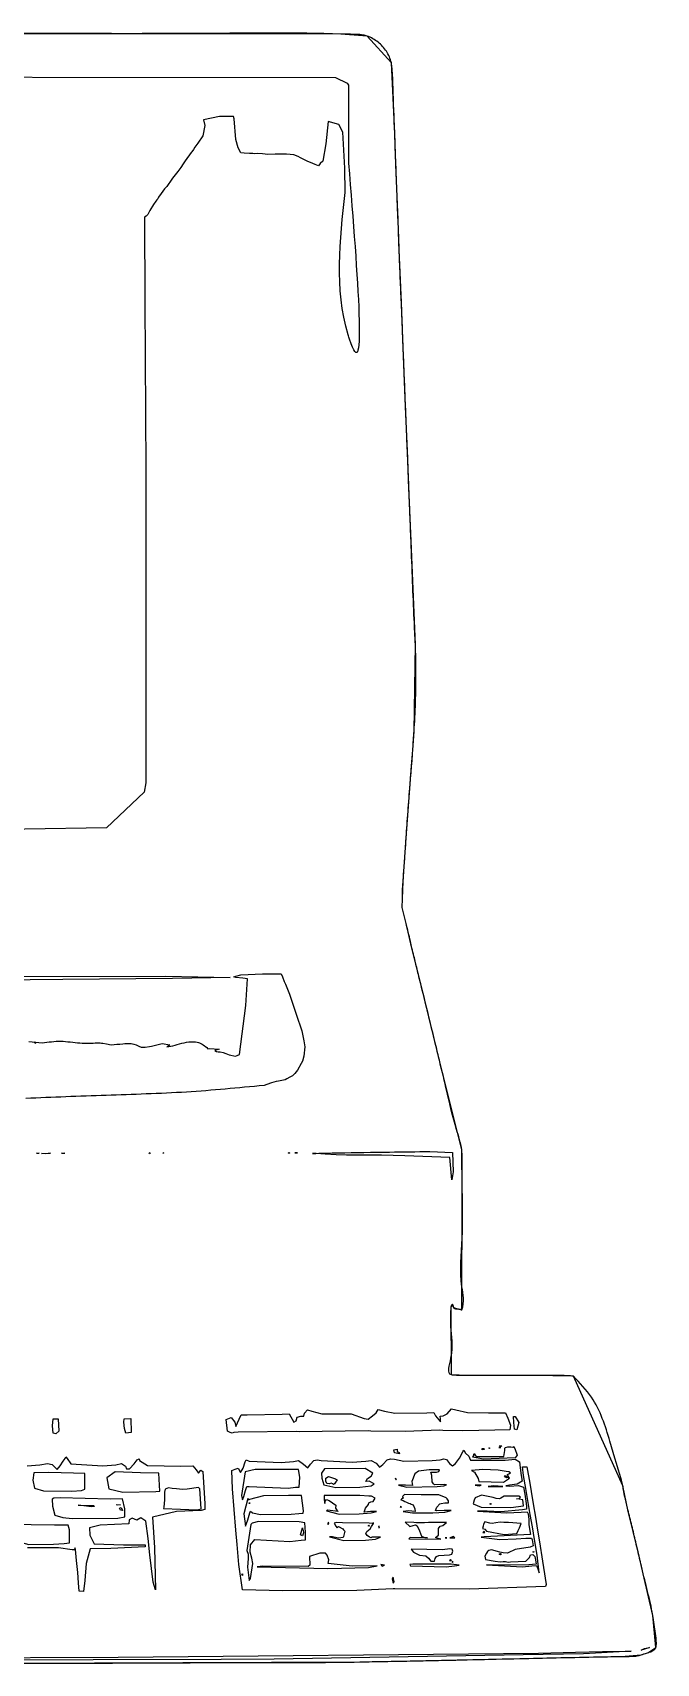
# Model space of a CAD drawing. Extents: x 14 to 139, y 93 to 208.
# Drawn here: x 95 to 138.9, y 93.4 to 208 of the extents above; entities that cross this region are included whole.
import ezdxf

# ---------------------------------------------------------------- set-up
doc = ezdxf.new("R2010")
doc.units = 0
doc.layers.add('Edge.Cuts', color=7, linetype='CONTINUOUS')
doc.layers.add('SilkS', color=7, linetype='CONTINUOUS')

msp = doc.modelspace()

# ---------------------------------------------------------------- linework, layer by layer
at = {"layer": 'Edge.Cuts', "color": 1}
for points in [[(121.31133, 145.385992), (121.043453, 146.48997), (121.048703, 147.105652)], [(126.648278, 113.58303), (125.594805, 113.58753)]]:
    msp.add_lwpolyline(points, dxfattribs=at)
for points, knots in [([(121.048703, 147.105652), (121.051329, 147.238134), (121.056931, 147.520728), (121.075111, 147.938343), (121.113481, 148.545421), (121.178065, 149.370338), (121.248879, 150.382413), (121.338623, 151.692658), (121.448534, 153.260506), (121.574934, 154.952019), (121.673287, 156.131417), (121.732175, 156.819842), (121.759637, 157.19496), (121.786412, 157.600238), (121.812992, 158.023334), (121.84132, 158.447957), (121.911462, 159.414636), (121.983297, 160.964286), (122.019437, 163.003538), (121.976364, 164.960108), (121.864302, 167.050355), (121.769127, 169.478039), (121.670537, 171.933625), (121.593261, 173.975576), (121.537037, 175.405107), (121.495853, 176.391042), (121.465267, 177.103303), (121.443867, 177.612832), (121.420735, 178.177829), (121.38757, 178.997074), (121.337751, 180.214282), (121.273514, 181.78097), (121.204612, 183.474782), (121.141484, 185.045828), (121.090498, 186.348667), (121.049672, 187.397272), (121.014689, 188.260649), (120.967127, 189.371556), (120.911002, 190.614341), (120.853254, 192.022614), (120.816355, 193.089575), (120.787643, 193.907482), (120.767235, 194.445379), (120.745899, 194.873167), (120.724377, 195.298404), (120.703966, 195.829225), (120.679979, 196.497433), (120.654076, 197.247014), (120.626105, 198.004233), (120.597725, 198.735173), (120.569005, 199.458472), (120.540834, 200.194463), (120.483042, 201.779763), (120.406044, 203.543851), (120.364854, 205.195886), (120.271855, 206.061887), (119.963088, 206.724459), (119.368613, 207.381882), (118.767311, 207.718273), (118.235344, 207.87563), (117.614715, 207.889727), (113.89203, 208.021406), (104.518615, 207.903514), (91.038903, 207.985504), (79.617603, 207.961986), (72.730662, 207.921257), (69.234675, 207.904629), (63.000237, 207.878671), (54.669082, 207.847939), (44.916095, 207.768244), (38.158289, 207.742399), (34.415353, 207.647406), (32.979958, 207.6545), (32.312895, 207.410919), (31.894071, 207.136518), (31.552505, 206.83411), (31.255319, 206.504577), (31.070239, 206.109544), (30.926217, 205.697604), (30.760716, 204.931662), (30.771191, 202.953621), (30.588894, 198.757634), (30.58866, 195.022063), (30.58851, 192.630778)], [0, 0, 0, 0, 0.397512, 0.847932, 1.253886, 2.222331, 3.330201, 4.297527, 6.162278, 8.04529, 9.386151, 9.712739, 10.118094, 10.514488, 10.931221, 11.389885, 11.791182, 13.838862, 16.042804, 17.908688, 19.708539, 22.3223, 25.197238, 27.081258, 28.452531, 29.489145, 30.04164, 30.591282, 31.01908, 31.738052, 33.05103, 34.673762, 36.442064, 38.136669, 39.390701, 40.353573, 41.284865, 41.982958, 43.689345, 45.017017, 46.211304, 46.892129, 47.47226, 47.826125, 48.177081, 48.749593, 49.419732, 50.183006, 50.999676, 51.692937, 52.377477, 53.171286, 53.902512, 57.136628, 58.467248, 58.862075, 59.740997, 60.6005, 61.488802, 61.765543, 62.257411, 63.337268, 72.966916, 90.33127, 103.802586, 107.224904, 110.992802, 114.290554, 125.928784, 135.981359, 143.568022, 146.16365, 147.260851, 147.824014, 148.26454, 148.755799, 149.191835, 149.582784, 150.053982, 150.500639, 151.925479, 155.955475, 163.124233, 163.124233, 163.124233, 163.124233]), ([(125.594805, 113.58753), (125.41287, 113.589292), (125.10016, 113.592321), (124.744984, 113.60495), (124.126578, 113.648261), (124.751883, 115.441325), (124.403292, 116.668314), (124.460602, 118.062434), (124.497023, 118.528811), (124.580086, 118.654858), (124.587204, 118.542561), (124.596703, 118.484803), (124.620984, 118.425416), (124.655189, 118.364022), (124.709386, 118.303621), (124.80776, 118.274932), (124.915585, 118.276164), (125.026045, 118.270293), (125.11079, 118.255636), (125.17066, 118.23113), (125.194267, 118.204965), (125.221469, 118.194924), (125.453308, 118.782304), (125.019971, 120.393916), (125.329832, 123.247312), (125.25839, 126.020226), (125.263668, 127.975351), (125.264198, 128.9235), (125.207487, 129.842757), (124.68042, 131.305006), (124.247511, 133.377609), (123.758933, 135.296268), (123.389186, 136.885606), (122.936057, 138.71727), (122.482894, 140.552535), (122.095079, 142.125203), (121.891068, 142.960154), (121.73534, 143.609939), (121.604414, 144.168551), (121.465306, 144.74876), (121.363145, 145.171554), (121.31133, 145.385992)], [0, 0, 0, 0, 0.542354, 0.932201, 1.095083, 2.2851, 4.508226, 5.881133, 6.036012, 6.102883, 6.185698, 6.237465, 6.302934, 6.369681, 6.450952, 6.537455, 6.666483, 6.77514, 6.867631, 6.926745, 6.959682, 6.979363, 6.995103, 8.607479, 12.037267, 15.40414, 16.970213, 17.896939, 18.250082, 19.726707, 22.505102, 24.614318, 25.662477, 27.400771, 30.274687, 31.333739, 32.260098, 32.853223, 33.338288, 33.981343, 34.643173, 34.643173, 34.643173, 34.643173]), ([(130.170173, 113.60433), (129.789175, 113.599443), (128.964165, 113.588859), (127.790171, 113.58174), (126.9972, 113.582636), (126.648278, 113.58303)], [0, 0, 0, 0, 1.143087, 2.475231, 3.521998, 3.521998, 3.521998, 3.521998]), ([(133.079445, 113.54103), (132.938195, 113.555748), (132.506242, 113.600757), (131.53446, 113.597685), (130.706301, 113.601719), (130.170173, 113.60433)], [0, 0, 0, 0, 0.425852, 1.302283, 2.911295, 2.911295, 2.911295, 2.911295]), ([(136.562873, 105.841972), (136.264549, 106.879166), (135.658245, 108.987132), (134.771746, 111.782585), (133.533639, 113.069083), (133.079445, 113.54103)], [0, 0, 0, 0, 3.255087, 6.615553, 8.562588, 8.562588, 8.562588, 8.562588]), ([(86.92611, 93.350235), (90.987756, 93.353391), (99.208665, 93.359778), (109.589867, 93.423206), (116.125173, 93.407892), (118.789651, 93.471242), (119.596422, 93.485972), (120.958597, 93.507667), (123.099832, 93.548381), (126.036731, 93.611547), (129.055629, 93.683776), (131.885295, 93.749444), (134.262424, 93.798114), (136.040338, 93.8296), (137.062408, 93.843755), (137.535922, 93.862785), (137.811046, 93.946734), (138.022933, 94.017022), (138.194986, 94.070357), (138.386287, 94.123026), (138.580223, 94.182372), (138.762157, 94.298575), (138.906842, 94.491549), (138.922589, 94.901496), (138.825796, 95.648732), (138.710813, 96.452629), (138.560729, 97.2939), (138.323603, 98.268107), (138.069734, 99.326678), (137.834653, 100.300286), (137.712361, 100.80961), (137.592917, 101.326912), (137.430536, 102.039659), (137.192951, 103.03007), (136.938527, 104.063343), (136.738308, 104.901217), (136.604568, 105.461051), (136.573573, 105.74421), (136.562873, 105.841972)], [0, 0, 0, 0, 12.18483, 24.662509, 31.145266, 31.78847, 32.658131, 33.565978, 35.875511, 39.082993, 42.378647, 44.935004, 47.573652, 49.513572, 50.264814, 50.646687, 50.926104, 51.123222, 51.317191, 51.46607, 51.719083, 51.922105, 52.104538, 52.417963, 53.10424, 54.390731, 54.842115, 55.668655, 57.396834, 58.108766, 58.673303, 58.968231, 59.7015, 60.866294, 62.023872, 62.893233, 63.452381, 63.747228, 63.747228, 63.747228, 63.747228])]:
    msp.add_open_spline(points, degree=3, knots=knots, dxfattribs=at)
at = {"layer": 'SilkS', "color": 7}
for points in [[(86.926102, 93.350235), (118.07115, 93.454665), (120.491422, 93.50049), (129.302055, 93.689227), (136.435477, 93.834802), (137.836687, 93.955935), (138.35283, 94.114357), (138.866722, 94.460122), (138.660637, 96.726172), (137.990115, 99.655973), (137.62587, 101.184562), (136.917068, 104.15682), (136.562872, 105.841972), (133.079437, 113.54103), (130.170165, 113.60433), (126.648277, 113.58303), (125.594805, 113.58753), (124.50144, 113.63208), (124.48854, 118.417417), (124.58892, 118.538947), (124.654995, 118.369102), (124.922497, 118.27473), (125.174857, 118.223805), (125.228632, 118.213155), (125.264707, 126.62211), (125.224207, 129.466987), (123.681158, 135.64122), (122.33808, 141.139905), (121.727475, 143.645092), (121.31133, 145.385992), (121.043452, 146.48997), (121.048702, 147.105652), (121.102252, 148.35825), (121.318357, 151.394205), (121.702147, 156.468277), (121.785757, 157.593487), (121.871175, 158.867317), (121.9659, 164.981677), (121.658617, 172.26372), (121.488855, 176.552265), (121.42473, 178.080855), (121.275585, 181.732492), (121.08675, 186.44565), (120.981345, 189.03576), (120.810307, 193.260622), (120.745807, 194.874135), (120.681232, 196.466415), (120.59751, 198.738075), (120.513112, 200.946037), (120.275812, 205.898235), (118.569397, 207.771675), (116.73333, 207.919162), (76.268108, 207.941287)], [(73.678237, 204.899663), (116.339767, 204.853613), (117.170887, 204.472133), (117.26433, 204.3219), (117.26658, 198.844448)], [(117.034252, 196.763865), (117.000952, 198.483533), (116.857395, 201.026715), (116.590815, 201.560295), (115.83663, 201.76482), (115.67448, 200.203193), (115.44783, 198.985238), (115.275712, 198.812603), (115.148325, 198.653888), (114.92592, 198.753248), (114.589665, 198.87861), (114.40158, 198.94356), (113.876197, 199.2054), (113.718772, 199.311555), (113.411662, 199.417703), (112.898917, 199.465478), (112.115745, 199.460228), (111.584985, 199.450028), (111.221625, 199.484603), (110.890042, 199.510703), (110.640285, 199.502378), (110.526442, 199.506878), (110.306587, 199.527278), (109.92732, 199.528778), (109.680375, 199.556753), (109.51284, 199.91106), (109.34463, 200.510385), (109.21632, 201.944303), (109.17027, 202.114148), (108.200377, 202.128473), (107.065717, 201.887558), (107.150572, 201.489368), (107.01729, 200.755425), (106.67274, 200.233658), (106.537087, 200.0517), (106.457992, 199.954575), (106.351837, 199.800053), (106.24569, 199.644038), (106.20924, 199.587713), (105.783855, 198.997928), (105.629467, 198.78096), (105.461437, 198.53202), (105.266572, 198.25602), (104.886937, 197.775413), (104.738325, 197.567993), (104.589712, 197.33496), (104.48643, 197.203485), (104.330385, 197.023935), (104.093977, 196.70679), (103.91034, 196.440083), (103.846665, 196.333583), (103.78299, 196.24866), (103.724715, 196.165815), (103.551225, 195.931778), (103.291057, 195.499995), (103.14609, 195.230708), (103.033192, 195.10758), (102.920302, 195.03363), (102.948127, 189.10512), (103.019902, 177.295778), (103.021402, 155.262585), (102.888292, 154.608368), (100.237972, 152.10648), (88.730977, 151.90755)], [(83.353927, 141.648525), (104.398912, 141.668925), (108.942225, 141.57603), (104.887215, 141.51873), (97.180567, 141.439358), (90.238215, 141.378158)], [(107.296192, 136.665008), (107.364067, 136.56045), (107.478487, 136.57815), (108.156795, 136.53225), (107.942902, 136.4796), (107.868277, 136.444875), (107.976277, 136.385325), (108.094305, 136.35555), (108.243532, 136.34955), (108.460275, 136.305), (108.635595, 136.236675), (108.869535, 136.13052), (109.318515, 136.053765), (109.442167, 136.097565), (109.59303, 136.16859), (110.044027, 139.61235), (110.132355, 141.101445), (110.156505, 141.486548), (109.825432, 141.536948), (109.33263, 141.587048), (109.197135, 141.629198), (109.33764, 141.673073), (109.685437, 141.756608), (111.220192, 141.840143), (112.521412, 141.841643), (112.632015, 141.63012), (112.742617, 141.297015), (112.822695, 141.10296), (113.105325, 140.40639), (113.44986, 139.411043), (113.591835, 139.00164), (113.972325, 137.82909), (114.115297, 137.121743), (114.182722, 136.710548), (114.121672, 136.045733), (114.016845, 135.69693), (113.942145, 135.520118), (113.672977, 135.06474), (113.479515, 134.837333), (113.316082, 134.666505), (113.126422, 134.564798), (112.93557, 134.459355), (112.804545, 134.39208), (112.569562, 134.339355), (112.349002, 134.29893), (112.184722, 134.25708), (111.855442, 134.167995), (111.527265, 134.065583), (111.324217, 133.986195)], [(94.781662, 137.084153), (95.715802, 136.97892)], [(99.610567, 136.98042), (99.796522, 136.97517), (99.88686, 136.96602), (99.977992, 136.96227), (100.243762, 136.90542), (100.567102, 136.85367)], [(102.6828, 136.677953), (102.95718, 136.680953), (103.268145, 136.717253), (103.418385, 136.751153), (104.170522, 136.927845), (104.705482, 136.834965), (104.55822, 136.725623), (104.495145, 136.702223), (104.904855, 136.769573)], [(124.532137, 127.339688), (124.37706, 128.931608), (121.234372, 129.040485), (119.578402, 129.076935), (117.115672, 129.08886), (116.384977, 129.106335), (115.631295, 129.151335), (114.992632, 129.196785), (114.727252, 129.206985)], [(122.981985, 129.34071), (124.584885, 129.278985), (124.62876, 127.90512), (124.5321, 127.339725), (124.532137, 127.339688)], [(94.65735, 107.238255), (95.567152, 107.303505), (96.106807, 107.409397), (96.43491, 107.331045), (96.76662, 106.989037), (96.99162, 107.22942), (97.19739, 107.577337), (97.329278, 107.758672), (97.390478, 107.87034), (97.47768, 107.75877), (97.747132, 107.37033), (99.9831, 107.236553), (100.900342, 107.314988), (101.29257, 107.399692), (101.576002, 107.21283), (101.659297, 107.018512), (101.85714, 107.031487), (102.18987, 107.370952), (102.395287, 107.656005), (102.530752, 107.741925), (102.562027, 107.626725), (103.118985, 107.27502), (105.46059, 107.22792), (106.306237, 107.244495), (106.561005, 106.951763), (106.713187, 106.715445), (106.867395, 106.9383), (107.00862, 106.836863), (107.156632, 104.562518), (107.158882, 104.161163), (106.904122, 104.111213), (105.171577, 104.038313), (103.48545, 103.636035), (103.614525, 101.502668), (103.70226, 98.51805), (103.524937, 99.062325), (103.291297, 100.972598), (103.164532, 102.140273), (103.016392, 103.359533), (102.666442, 103.577145), (102.3732, 103.411223), (102.055455, 103.57275), (101.84916, 103.439183), (101.81091, 103.162725), (99.804862, 103.077878), (99.054285, 102.88083), (99.074235, 102.35847), (99.3831, 101.76036), (101.447932, 101.675865), (102.953317, 101.679615), (102.959317, 101.552933), (100.555987, 101.439285), (99.103755, 101.40366), (98.815957, 100.381568), (98.731485, 99.171435), (98.631975, 98.394773), (98.321715, 98.423048), (98.28699, 99.006885), (98.227815, 99.74142), (98.136525, 100.590638), (98.058315, 101.354933), (98.02329, 101.482313), (97.995615, 101.344313), (97.831282, 101.331413), (96.874282, 101.465033), (94.681402, 101.465453)]]:
    msp.add_lwpolyline(points, dxfattribs=at)
for points in [[(95.269605, 137.000063), (95.150332, 137.038313), (95.163457, 137.000063), (95.28273, 136.961813), (95.269605, 137.000063)], [(95.32263, 129.217575), (95.513707, 129.217575), (95.418172, 129.1992), (95.32263, 129.217575)], [(95.676472, 129.20295), (96.309847, 129.2304), (95.98431, 129.18765), (95.676472, 129.203025)], [(97.084762, 129.218025), (97.318297, 129.218025), (97.20153, 129.200325), (97.084762, 129.218025)], [(103.252207, 129.2301), (103.297207, 129.27255), (103.315957, 129.2301), (103.270957, 129.18765), (103.252207, 129.2301)], [(104.199615, 129.259125), (104.280997, 129.256125), (104.225272, 129.23385), (104.199622, 129.2595)], [(113.028817, 129.258375), (113.134972, 129.258375), (113.081872, 129.237), (113.028772, 129.258375)], [(113.495887, 129.259875), (113.686965, 129.259875), (113.591422, 129.2415), (113.495887, 129.259875)], [(108.93672, 109.574108), (108.755655, 109.670888), (108.653602, 110.488223), (109.022092, 110.631968), (109.261027, 110.300895), (109.348327, 109.99506), (109.580902, 110.533748), (109.721745, 110.824013), (110.130892, 110.837288), (112.606462, 110.878463), (113.09595, 110.889413), (113.406907, 110.31345), (113.58294, 110.405535), (113.64774, 110.6682), (113.908942, 110.72475), (114.118095, 110.7381), (114.16272, 110.950403), (114.3819, 111.175478), (114.685072, 111.080025), (115.380885, 110.908433), (117.461197, 110.894483), (118.364535, 110.575065), (118.643677, 110.512665), (118.939035, 110.745713), (119.218792, 110.975378), (119.359275, 111.202973), (119.79561, 111.073403), (120.52221, 110.94159), (122.772877, 110.95599), (123.271012, 110.98344), (123.375375, 110.758193), (123.724687, 110.33475), (123.728437, 110.53644), (123.718162, 110.73813), (123.93015, 110.759355), (124.197, 110.907968), (124.50672, 111.260295), (124.810462, 111.167918), (125.631832, 110.989193), (127.110112, 110.970743), (128.304712, 110.964743), (128.4663, 110.583023), (128.654212, 110.094728), (128.609512, 109.766235), (127.560877, 109.738785), (125.29152, 109.700235), (123.88491, 109.72476), (123.691537, 109.74306), (121.25544, 109.662683), (118.840635, 109.679333), (118.649565, 109.691408), (113.782117, 109.633058), (113.596995, 109.648883), (109.495515, 109.606358), (109.199452, 109.587608), (109.09158, 109.531583), (108.936525, 109.573883)], [(96.497107, 109.534508), (96.445057, 110.050988), (96.484732, 110.551313), (96.854077, 110.535563), (96.897427, 109.676925), (96.685372, 109.494135), (96.497122, 109.53456)], [(101.610232, 109.527758), (101.51379, 109.857285), (101.47014, 110.314455), (101.487465, 110.542748), (101.952877, 110.573498), (101.977102, 109.573598), (101.610255, 109.527773)], [(128.940202, 109.826595), (128.889877, 110.293665), (128.866627, 110.71689), (128.972932, 110.71689), (129.235815, 110.29029), (129.093187, 109.78275), (128.940165, 109.826625)], [(109.816357, 98.520218), (109.558882, 100.292955), (109.428472, 101.715398), (109.347502, 102.713228), (109.112842, 105.621795), (109.068667, 106.910085), (109.293652, 107.005643), (109.49916, 107.071718), (109.665195, 106.774605), (109.853557, 107.065493), (110.005597, 107.522145), (110.063047, 107.660348), (110.271637, 107.578125), (112.536555, 107.468835), (113.40039, 107.5569), (113.748765, 107.626875), (114.1062, 107.35224), (114.394575, 107.098328), (114.601147, 107.35659), (114.826095, 107.608133), (115.064497, 107.667083), (115.351995, 107.622683), (117.529702, 107.48928), (118.474455, 107.562105), (118.84563, 107.62608), (119.197597, 107.4186), (119.445637, 107.15103), (119.686275, 107.341883), (119.978092, 107.659913), (120.217485, 107.738025), (120.495292, 107.714775), (121.148092, 107.575095), (123.145155, 107.624895), (123.70401, 107.66457), (123.962055, 107.741888), (124.15473, 107.690738), (124.353705, 107.39454), (124.570327, 107.235308), (124.782405, 107.39454), (125.05653, 107.78676), (125.310585, 108.222525), (125.36916, 108.339293), (125.49495, 108.135165), (125.719237, 107.914688), (125.775412, 107.80779), (125.844187, 107.648168), (128.281545, 107.640593), (128.989522, 107.702018), (129.276135, 107.531655), (129.34596, 107.09643), (129.408135, 106.555913), (129.47031, 106.15149), (129.115897, 105.9498), (128.574525, 105.875925), (128.325352, 105.830025), (128.58012, 105.81795), (129.210765, 105.853275), (129.579337, 105.746475), (129.65664, 105.258173), (129.723315, 104.759273), (129.769065, 104.413778), (129.769065, 104.187818), (129.503685, 104.141618), (127.985707, 104.005088), (127.009102, 104.050313), (126.32973, 104.056313), (128.367855, 103.92957), (129.399577, 103.986945), (129.815617, 104.00322), (129.898335, 103.867568), (129.94686, 103.455915), (129.94836, 103.090628), (130.059637, 102.421688), (126.80208, 102.251738), (126.593175, 102.219863), (127.908112, 102.070995), (129.054555, 102.096795), (129.722542, 102.15657), (130.121685, 102.16182), (130.17486, 102.033908), (130.24101, 101.623478), (130.034617, 101.533365), (128.979037, 101.34819), (128.843227, 101.29029), (128.639295, 101.183475), (128.454645, 101.098688), (128.146665, 101.131163), (127.915132, 101.177813), (127.317127, 101.330843), (127.136662, 101.290268), (127.062337, 101.244443), (127.041112, 101.219693), (126.966787, 101.105573), (126.8394, 100.893158), (126.8925, 100.664693), (127.577295, 100.52598), (127.925145, 100.482405), (128.141452, 100.50543), (128.311672, 100.50318), (128.490892, 100.464255), (128.665245, 100.483155), (129.726765, 100.53198), (129.998392, 100.805963), (130.071817, 100.973528), (130.221795, 101.009378), (130.35405, 100.854675), (130.431127, 100.50189), (130.456852, 100.32948), (129.932565, 100.27428), (127.49754, 100.253955), (126.97029, 100.290405), (129.4932, 100.143848), (130.157812, 100.211498), (130.482735, 100.234373), (130.565962, 100.008525), (130.676632, 99.718973), (130.535902, 100.950338), (130.343235, 102.054323), (130.191037, 102.945998), (130.043347, 103.816448), (129.87885, 104.793045), (129.72336, 105.642263), (129.576262, 106.552193), (129.502012, 107.178488), (129.804997, 107.160263), (130.00488, 106.024433), (130.110675, 105.429983), (130.258575, 104.559533), (130.408237, 103.625393), (130.555402, 102.712485), (130.68342, 101.905733), (130.89546, 100.54698), (130.963635, 100.101143), (131.170155, 98.90682), (131.110305, 98.745323), (125.7567, 98.574863), (120.52929, 98.593088), (120.410092, 98.591588), (117.851827, 98.48238), (112.630387, 98.450505), (109.816575, 98.51973)], [(120.487402, 108.158835), (120.447052, 108.371138), (120.68244, 108.403013), (120.68769, 108.339338), (120.69294, 108.253065), (120.83073, 108.187665), (120.851955, 108.083513), (120.487305, 108.15885)], [(126.733087, 107.704613), (126.007702, 107.856855), (126.032452, 107.941688), (126.068752, 107.939438), (126.083827, 108.028163), (126.111202, 108.10929), (126.159802, 107.999693), (126.24327, 107.89365), (128.189527, 107.89065), (128.265315, 108.312698), (128.24454, 108.485183), (128.28279, 108.513533), (128.309415, 108.538958), (128.45793, 108.575408), (128.68215, 108.571658), (128.812132, 108.549383), (128.882257, 108.594158), (128.899807, 108.553808), (128.956507, 108.469785), (129.132007, 107.99817), (128.994007, 107.81064), (126.732967, 107.70489)], [(126.666705, 108.36378), (126.671955, 108.468578), (126.747157, 108.464828), (126.796282, 108.445028), (126.808957, 108.381578), (126.666562, 108.363503)], [(127.128502, 108.495705), (127.209892, 108.492705), (127.154167, 108.47043), (127.128517, 108.49608)], [(127.826452, 108.538455), (127.975065, 108.538455), (127.90074, 108.51903), (127.826415, 108.538455)], [(127.888552, 108.641348), (128.056275, 108.644348), (128.009025, 108.597098), (127.888537, 108.640973)], [(97.809652, 105.471277), (98.493562, 105.509452), (98.729062, 105.597682), (98.726812, 106.71177), (97.930672, 106.735845), (96.186195, 106.765095), (95.124675, 106.747995), (95.05695, 106.236757), (95.188335, 105.661867), (95.804017, 105.47772), (97.809322, 105.47097)], [(103.725277, 105.427635), (103.990657, 105.47031), (103.935982, 106.714305), (102.624922, 106.74603), (100.865632, 106.808355), (100.258965, 106.391498), (100.419015, 105.62436), (101.383942, 105.394605), (103.725262, 105.427605)], [(109.91334, 105.080378), (110.02389, 105.510368), (110.112607, 105.797093), (110.278155, 105.785843), (113.018235, 105.671565), (113.527762, 105.729315), (113.788192, 105.744015), (113.841367, 106.44354), (113.743042, 106.974465), (113.11686, 106.98639), (110.704147, 106.97964), (109.99452, 106.815248), (109.726732, 105.159825), (109.81329, 104.857778), (109.91337, 105.0807)], [(118.049842, 105.747645), (118.856595, 105.825848), (119.068897, 105.98358), (118.707187, 106.154918), (118.48755, 106.142468), (118.600837, 106.358738), (118.866397, 106.505655), (118.969657, 106.733325), (118.43199, 107.059058), (115.578052, 107.025608), (115.358377, 106.731495), (115.395202, 106.364865), (115.533607, 105.899528), (116.374335, 105.709815), (118.049865, 105.74769)], [(123.506062, 105.788708), (123.962512, 105.834458), (124.164202, 105.899408), (123.989602, 105.939458), (123.304372, 105.916058), (123.230047, 105.976208), (123.145132, 106.110173), (123.128032, 106.560608), (123.073732, 106.725855), (123.060232, 106.78953), (123.44922, 106.80708), (123.61584, 106.84728), (123.66489, 106.950953), (122.94111, 106.963778), (122.176815, 106.86972), (121.92489, 106.681703), (121.72239, 106.141155), (121.75209, 105.863595), (121.259715, 105.892995), (120.76734, 105.88122), (121.361797, 105.734888), (123.50607, 105.788663)], [(128.151945, 106.085925), (128.590267, 106.366268), (128.493847, 106.514273), (128.438272, 106.632585), (128.586765, 106.69146), (128.66019, 106.760235), (128.543812, 106.813335), (128.350665, 106.85391), (127.794577, 106.932428), (126.708697, 106.986878), (125.905072, 106.916903), (126.127215, 106.792455), (126.383955, 106.350795), (126.43578, 106.138508), (128.151907, 106.085933)], [(106.894087, 104.215935), (106.8171, 105.632527), (106.720545, 105.727245), (105.916957, 105.592792), (105.592117, 105.577867), (105.177825, 105.630892), (104.869192, 105.657142), (104.603812, 105.688193), (104.377447, 105.598335), (104.330497, 105.395438), (104.331247, 104.85291), (104.282947, 104.34087), (104.250247, 104.247525), (105.45906, 104.1999), (106.62546, 104.152125), (106.893997, 104.21595)], [(115.730947, 105.993285), (115.676722, 106.15251), (115.670722, 106.36482), (115.86426, 106.482525), (116.348895, 106.337213), (116.492655, 106.22469), (116.379735, 106.120043), (116.266822, 105.967185), (116.203147, 105.91896), (116.150047, 105.97206), (116.03328, 106.02516), (115.916512, 105.97206), (115.73127, 105.993285)], [(120.639952, 106.29873), (120.537892, 106.35033), (120.604567, 106.258793), (120.639967, 106.298768)], [(126.584475, 105.87663), (126.159862, 105.87663), (126.457095, 105.839055), (126.584475, 105.87663)], [(128.113065, 105.791708), (127.47615, 105.825983), (127.072777, 105.791708), (128.113065, 105.791708)], [(128.283712, 106.450823), (128.267662, 106.488773), (128.197987, 106.530248), (128.325367, 106.534748), (128.434215, 106.471073), (128.516445, 106.428623), (128.386372, 106.386173), (128.283712, 106.450823)], [(101.052997, 103.565857), (101.533192, 103.64778), (101.533192, 104.227695), (101.359485, 104.912857), (100.501057, 104.897632), (96.975045, 104.988502), (96.53499, 104.961727), (96.427612, 104.891377), (96.457162, 104.396602), (96.60408, 103.781797), (97.184415, 103.602817), (97.838475, 103.52658), (101.052937, 103.565805)], [(99.189675, 104.3493), (98.644755, 104.420925), (98.26314, 104.482575), (99.355785, 104.452275), (99.383085, 104.370607), (99.18966, 104.349382)], [(101.00187, 104.475817), (100.95942, 104.518117), (101.23374, 104.498392), (101.001885, 104.475892)], [(110.192535, 103.435313), (110.327182, 103.930185), (110.371657, 104.043218), (110.51676, 103.944758), (111.075765, 103.810485), (113.228377, 103.837935), (113.769847, 103.894035), (114.07977, 103.90206), (114.093645, 104.071898), (113.95467, 105.147953), (113.03409, 105.154703), (111.288247, 105.134978), (110.29659, 104.881763), (110.269665, 104.825363), (110.187532, 104.94213), (109.89741, 103.854473), (110.009467, 102.988928), (110.192587, 103.435088)], [(110.282857, 104.627438), (110.308507, 104.653088), (110.305507, 104.571705), (110.283232, 104.62743)], [(118.010077, 103.861313), (118.856595, 103.939973), (119.231242, 104.023185), (118.800075, 104.029185), (118.36485, 103.99131), (118.463835, 104.27544), (118.659262, 104.513483), (118.698412, 104.644793), (118.821855, 104.715443), (119.008425, 104.728043), (119.139195, 104.970368), (118.884255, 105.117893), (118.686487, 105.099893), (118.051642, 105.152768), (116.53191, 105.146768), (115.544692, 105.159443), (115.544692, 104.857275), (115.587142, 104.58135), (115.629592, 104.758238), (115.703917, 104.878778), (115.9056, 104.804678), (116.38194, 104.476928), (116.34969, 104.274743), (116.434402, 104.124135), (116.528437, 104.040765), (115.784512, 104.113665), (115.721437, 104.06739), (116.605867, 103.842173), (118.01013, 103.861223)], [(120.979642, 104.347928), (120.937192, 104.390378), (120.894742, 104.347928), (120.937192, 104.305478), (120.979642, 104.347928)], [(123.187605, 103.927313), (124.031167, 103.987763), (124.477335, 104.09427), (123.993915, 104.09127), (123.461947, 104.06877), (123.37128, 104.091495), (123.479602, 104.325953), (123.684997, 104.56041), (123.782055, 104.60286), (124.036822, 104.64531), (124.29159, 104.64531), (124.29159, 104.776695), (124.206667, 104.930265), (124.121745, 105.001515), (123.61221, 105.20289), (122.380845, 105.20139), (121.20789, 105.220515), (121.065412, 105.090188), (121.101637, 104.957123), (120.992092, 104.899898), (120.948292, 104.846798), (121.100452, 104.794148), (121.234402, 104.741048), (121.33536, 104.687573), (121.487077, 104.626373), (121.592947, 104.586323), (121.67142, 104.546573), (121.804282, 104.506598), (121.932832, 104.226488), (121.940407, 104.041493), (121.491877, 104.070968), (121.107045, 104.035193), (121.765185, 103.931535), (123.187627, 103.927035)], [(128.68629, 104.309925), (129.576015, 104.436938), (129.526065, 104.846843), (129.261997, 104.904443), (129.068422, 104.908943), (129.259492, 104.951993), (129.359377, 105.029393), (129.240105, 105.109163), (128.212417, 105.103163), (127.969552, 104.970263), (127.878577, 104.915663), (127.638532, 104.942438), (127.446637, 105.02484), (126.624127, 105.177945), (126.171202, 104.988548), (126.09129, 104.818755), (126.033465, 104.558475), (126.581415, 104.3376), (128.686297, 104.31)], [(127.200157, 104.56023), (127.240132, 104.60268), (127.306357, 104.56023), (127.266382, 104.51778), (127.200157, 104.56023)], [(101.235405, 104.134462), (101.167155, 104.255902), (101.269162, 104.308627), (101.37204, 104.093595), (101.235412, 104.13447)], [(110.360835, 99.32697), (110.535247, 100.375313), (110.470672, 100.745453), (110.341455, 101.16195), (110.380455, 101.67945), (110.67348, 102.055793), (113.145637, 101.931638), (113.931165, 102.005888), (114.249622, 102.033863), (114.235072, 102.582803), (114.181972, 103.233248), (113.793135, 103.302773), (110.928675, 103.322198), (110.489812, 103.217355), (110.387842, 103.116585), (110.110207, 101.288145), (110.196022, 101.03514), (110.19645, 100.714485), (110.1528, 100.123095), (110.285332, 99.167723), (110.360947, 99.326948)], [(115.883692, 103.233308), (115.841842, 103.286408), (115.799992, 103.16964), (115.841842, 103.11654), (115.883692, 103.233308)], [(118.453215, 102.016995), (119.165737, 102.084345), (119.517382, 102.215175), (118.92693, 102.214425), (118.861605, 102.18255), (118.750042, 102.225675), (118.571497, 102.33225), (118.489477, 102.472943), (118.559377, 102.614558), (118.774702, 102.810638), (118.887285, 102.96423), (119.016952, 103.185803), (119.019202, 103.242728), (118.93119, 103.192328), (118.725967, 103.202978), (116.839552, 103.242953), (116.42556, 103.259978), (116.266335, 103.208753), (116.365605, 103.006065), (116.464867, 102.890663), (116.556675, 102.98247), (116.860785, 102.81084), (116.91906, 102.730073), (117.002917, 102.650348), (116.92053, 102.267518), (116.89053, 102.197018), (116.5644, 102.153743), (116.139892, 102.245513), (115.934167, 102.239513), (116.92449, 101.982645), (118.453072, 102.016845)], [(123.76083, 102.094283), (123.569752, 102.138008), (123.38385, 102.201008), (123.585532, 102.357413), (123.589282, 102.838103), (123.697282, 103.001903), (123.891405, 103.046828), (124.04112, 103.160963), (124.151212, 103.26039), (122.891572, 103.24479), (122.598562, 103.223865), (122.055135, 103.236765), (121.848262, 103.263015), (121.257502, 103.28994), (121.577062, 102.967155), (121.814257, 103.05633), (121.962802, 103.10268), (122.098117, 103.03158), (122.264092, 102.676253), (122.397277, 102.294788), (122.6253, 102.200265), (122.826337, 102.181965), (121.605585, 102.201915), (121.499437, 102.117975), (123.760477, 102.0942)], [(129.101085, 102.471458), (129.19593, 102.692603), (129.294787, 102.881168), (129.413985, 103.178558), (128.505, 103.246283), (128.18112, 103.266233), (127.93761, 103.290833), (127.621462, 103.243958), (127.37607, 103.180283), (127.209592, 103.199558), (126.858787, 103.311015), (126.763245, 103.13862), (126.73782, 102.99486), (126.676995, 102.831383), (126.84441, 102.776858), (126.966592, 102.651983), (128.202082, 102.411743), (129.101055, 102.471443)], [(96.52224, 101.721428), (97.277872, 101.777152), (97.637017, 101.836627), (97.650217, 102.745455), (97.548532, 103.06611), (96.58596, 103.07136), (94.951215, 103.08171), (94.087335, 103.124985), (93.926835, 103.07001), (93.89901, 102.514733), (94.013227, 101.910315), (94.781347, 101.719358), (96.52224, 101.721608)], [(113.875702, 102.392243), (114.020587, 102.880275), (114.033712, 102.8136), (114.086137, 102.712485), (114.090637, 102.5208), (114.016312, 102.327615), (113.87595, 102.39219)], [(118.644292, 103.031655), (118.684267, 103.074105), (118.750492, 103.031655), (118.710517, 102.989205), (118.644292, 103.031655)], [(119.413365, 103.001363), (119.366115, 102.983513), (119.39709, 102.887445), (119.44434, 102.905295), (119.413365, 103.001363)], [(124.174822, 102.168083), (124.068667, 102.168083), (124.121767, 102.146633), (124.174867, 102.168083)], [(124.73748, 102.182483), (124.644442, 102.270713), (124.386112, 102.189983), (124.73748, 102.182483)], [(126.859155, 102.562418), (126.80058, 102.647453), (126.717067, 102.560453), (126.859192, 102.562703)], [(115.820655, 100.01808), (118.665525, 100.08168), (119.281207, 100.204643), (117.519082, 100.195643), (115.822005, 100.375365), (115.88433, 100.640078), (115.76004, 100.961033), (115.635757, 101.0997), (115.24872, 101.0889), (114.525307, 100.86564), (114.541582, 100.266293), (114.431715, 100.170653), (111.234892, 100.180478), (110.831512, 100.142303), (115.82067, 100.018073)], [(123.306495, 100.534958), (123.35742, 100.726028), (123.443835, 100.86615), (123.624292, 100.926975), (123.994335, 100.952925), (124.36437, 100.977), (124.522102, 101.036025), (124.609125, 101.24907), (124.54635, 101.38056), (124.387125, 101.40036), (123.876585, 101.34291), (121.659015, 101.38551), (121.82625, 101.161028), (122.261475, 100.966793), (122.699302, 100.920818), (122.89038, 100.738155), (123.060225, 100.53948), (123.306495, 100.53498)], [(127.858297, 101.036025), (127.94322, 101.078475), (128.028142, 101.036025), (127.94322, 100.993575), (127.858297, 101.036025)], [(130.236112, 101.203365), (130.293412, 101.228415), (130.276762, 101.140995), (130.236187, 101.20332)], [(119.790735, 100.251833), (119.535742, 100.314083), (119.623395, 100.186793), (119.790735, 100.251818)], [(124.121745, 100.150065), (124.71279, 100.202715), (125.047035, 100.266465), (124.472895, 100.327365), (121.775782, 100.336815), (121.574092, 100.29744), (121.627192, 100.206503), (124.121767, 100.150103)], [(124.516747, 100.590158), (124.429792, 100.646183), (124.360867, 100.591058), (124.516785, 100.590308)], [(124.610047, 100.484033), (124.591297, 100.526483), (124.546297, 100.484033), (124.565047, 100.441583), (124.610047, 100.484033)], [(109.84782, 99.59235), (109.791195, 99.6348), (109.73457, 99.59235), (109.791195, 99.5499), (109.84782, 99.59235)], [(120.470107, 99.074708), (120.409882, 99.40371), (120.334882, 99.287355), (120.404707, 98.987288), (120.470032, 99.074708)], [(38.181022, 93.519218), (30.941445, 93.578843), (20.071462, 93.73278), (14.735497, 93.945742), (14.020785, 94.24302), (14.267047, 94.22622), (15.804142, 93.948517), (18.373027, 93.882217), (20.941905, 93.837292), (63.975997, 93.64782), (101.065582, 93.79635), (130.618342, 94.07253), (133.229685, 94.13478), (135.11919, 94.17798), (136.966237, 94.219305), (137.136082, 94.200405), (133.781677, 94.02852), (129.53559, 93.944265), (112.04172, 93.648952), (108.30516, 93.628402), (72.25587, 93.540952), (48.796237, 93.504202), (38.181022, 93.519052)], [(138.07014, 94.389622), (138.426525, 94.47327), (138.38415, 94.434945), (137.841975, 94.286902), (138.070147, 94.389592)]]:
    msp.add_lwpolyline(points, close=True, dxfattribs=at)
for points, knots in [([(117.26658, 198.844448), (117.909823, 190.786315), (118.570149, 182.514183), (116.251049, 189.928476), (116.648991, 193.401508), (117.034252, 196.763865)], [0, 0, 0, 0, 12.385482, 12.714403, 22.707222, 22.707222, 22.707222, 22.707222]), ([(95.715802, 136.97892), (96.151119, 137.04108), (97.039305, 137.167908), (98.334744, 136.93845), (99.20019, 136.96692), (99.610567, 136.98042)], [0, 0, 0, 0, 1.311105, 2.67508, 3.905101, 3.905101, 3.905101, 3.905101]), ([(100.567102, 136.85367), (100.842175, 136.870753), (101.308623, 136.899721), (102.040279, 136.980452), (102.450787, 136.787184), (102.6828, 136.677953)], [0, 0, 0, 0, 0.831081, 1.409287, 2.160851, 2.160851, 2.160851, 2.160851]), ([(104.904855, 136.769573), (105.32532, 136.903503), (105.881343, 137.080613), (106.741822, 137.059946), (107.078443, 136.820134), (107.296192, 136.665008)], [0, 0, 0, 0, 1.316459, 1.740883, 2.51835, 2.51835, 2.51835, 2.51835]), ([(111.324217, 133.986195), (109.506464, 133.81159), (105.811218, 133.456641), (100.21645, 133.30473), (96.451007, 133.14861), (94.569382, 133.070595)], [0, 0, 0, 0, 5.476694, 11.133379, 16.783479, 16.783479, 16.783479, 16.783479]), ([(114.727252, 129.206985), (115.340046, 129.221956), (117.143876, 129.266025), (119.895612, 129.30484), (122.03445, 129.329698), (122.981985, 129.34071)], [0, 0, 0, 0, 1.838921, 5.413083, 8.255887, 8.255887, 8.255887, 8.255887])]:
    msp.add_open_spline(points, degree=3, knots=knots, dxfattribs=at)

doc.saveas('drawing.dxf')
